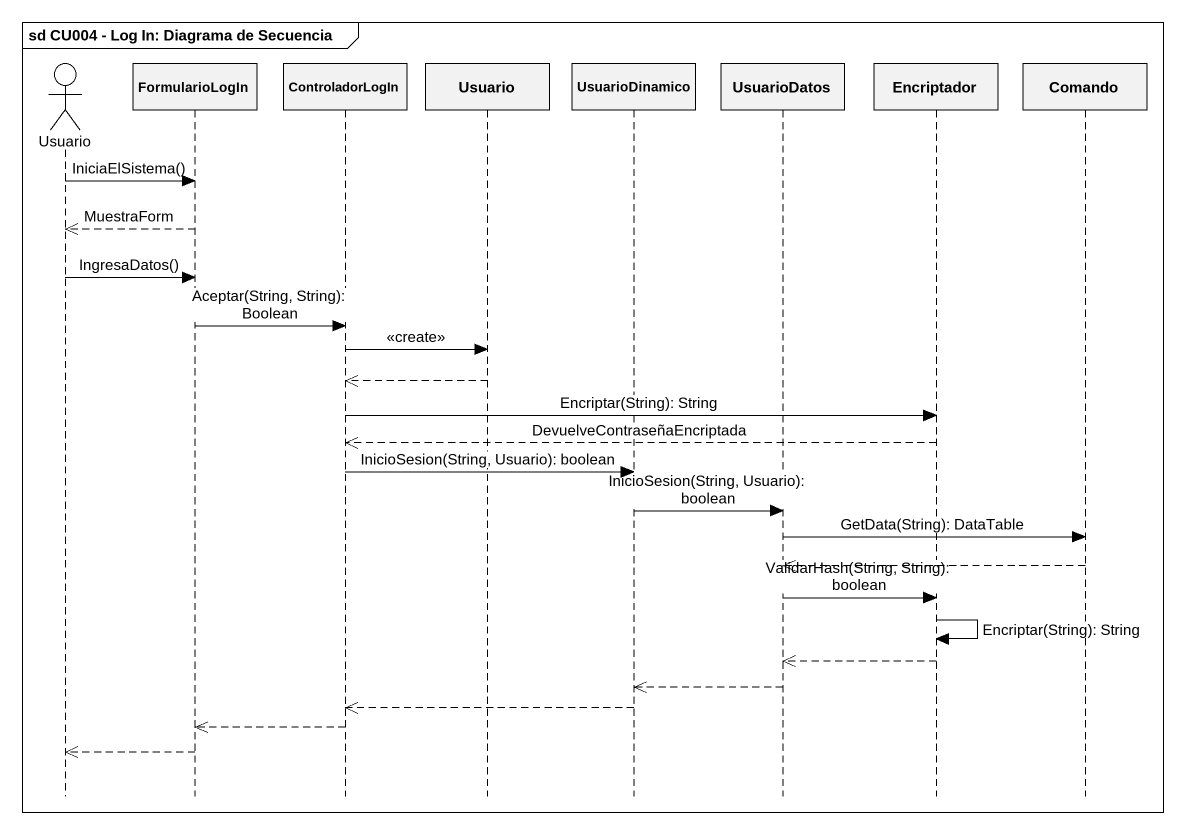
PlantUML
@startuml
mainframe sd CU004 - Log In: Diagrama de Secuencia
hide footbox
actor Usuario
participant FormularioLogIn
participant ControladorLogIn
participant "Usuario" as Usuario_2
participant UsuarioDinamico
participant UsuarioDatos
participant Encriptador
participant Comando

Usuario -> FormularioLogIn : IniciaElSistema()
FormularioLogIn -->> Usuario : MuestraForm
Usuario -> FormularioLogIn : IngresaDatos()
FormularioLogIn -> ControladorLogIn : Aceptar(String, String): Boolean
ControladorLogIn -> Usuario_2 : <<create>>
Usuario_2 -->> ControladorLogIn
ControladorLogIn -> Encriptador : Encriptar(String): String
Encriptador -->> ControladorLogIn : DevuelveContraseñaEncriptada
ControladorLogIn -> UsuarioDinamico : InicioSesion(String, Usuario): boolean
UsuarioDinamico -> UsuarioDatos : InicioSesion(String, Usuario): boolean
UsuarioDatos -> Comando : GetData(String): DataTable
Comando -->> UsuarioDatos
UsuarioDatos -> Encriptador : ValidarHash(String, String): boolean
Encriptador -> Encriptador : Encriptar(String): String
Encriptador -->> UsuarioDatos
UsuarioDatos -->> UsuarioDinamico
UsuarioDinamico -->> ControladorLogIn
ControladorLogIn -->> FormularioLogIn
FormularioLogIn -->> Usuario
@enduml
